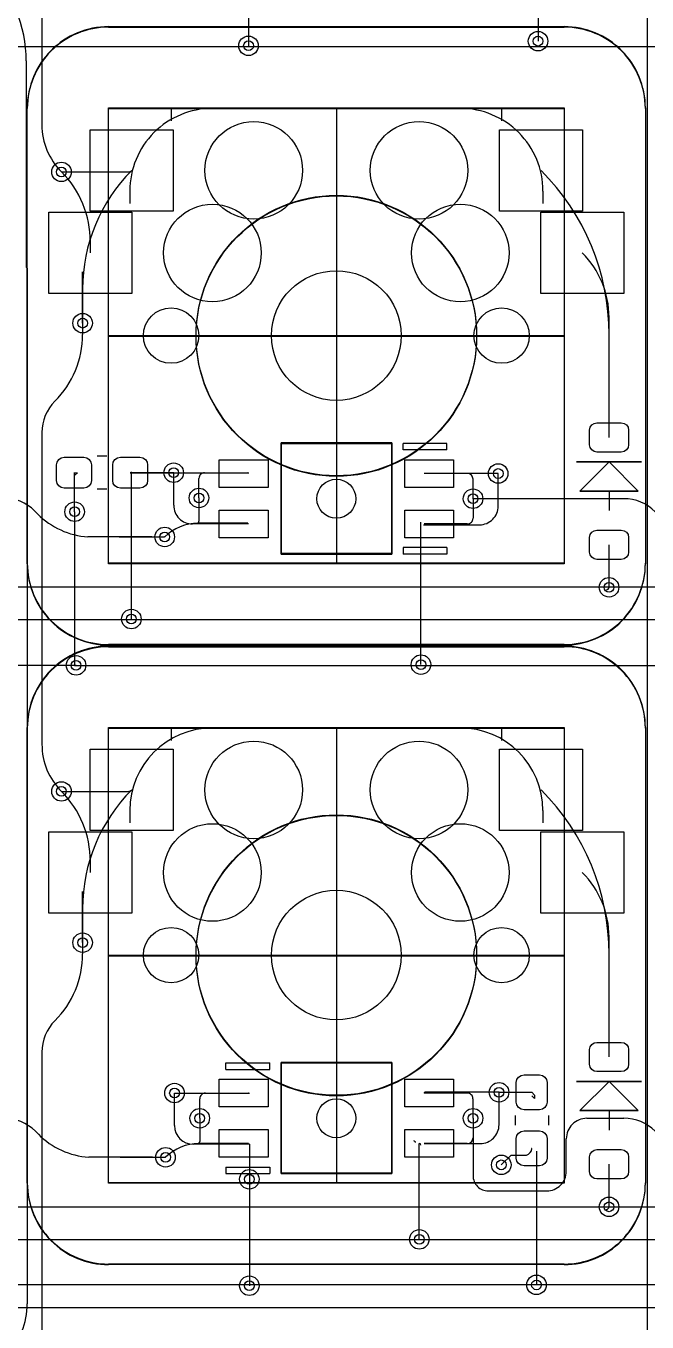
# Model space of a CAD drawing. Header units: millimetres. Extents: x -220 to 263, y -14 to 135.
# Drawn here: x 108.58 to 127.67, y 38.17 to 78.02 of the extents above; entities that cross this region are included whole.
import ezdxf

# ---------------------------------------------------------------- set-up
doc = ezdxf.new("R2010")
doc.units = ezdxf.units.MM
for name, color, linetype, lineweight, true_color in [('livello 10', 6, 'Continuous', 25, 0xff00ff), ('livello 11', 30, 'Continuous', 25, 0xff7f00), ('livello 7', 6, 'Continuous', 25, 0xff00ff), ('livello 8', 18, 'Continuous', 25, 0x000000), ('livello 9', 18, 'Continuous', 25, 0x000000)]:
    doc.layers.add(name, color=color, linetype=linetype, lineweight=lineweight, true_color=true_color)

msp = doc.modelspace()

# ---------------------------------------------------------------- linework, layer by layer
at = {"layer": 'livello 10', "color": 6, "true_color": 0xff00ff, "flags": 128}
for points in [[(111.122, 75.499), (125.121, 75.499)], [(111.123, 75.499), (125.122, 75.499)], [(111.123, 61.499), (111.123, 75.499)], [(125.122, 75.499), (125.122, 61.499)], [(125.122, 61.499), (111.123, 61.499)], [(111.122, 56.449), (125.121, 56.449)], [(111.123, 42.449), (111.123, 56.449)], [(111.123, 56.449), (125.122, 56.449)], [(125.122, 56.449), (125.122, 42.449)], [(125.122, 42.449), (111.123, 42.449)]]:
    msp.add_lwpolyline(points, dxfattribs=at)
at = {"layer": 'livello 11', "color": 250, "true_color": 0x3d3d3d, "flags": 128}
for points in [[(111.122, 77.982, 0.414214), (108.622, 75.482)], [(111.123, 77.982, 0.414214), (108.623, 75.482)], [(127.621, 75.482, 0.414214), (125.121, 77.982)], [(127.622, 75.482, 0.414214), (125.122, 77.982)], [(108.623, 61.482, 0.414214), (111.123, 58.982)], [(125.122, 58.982, 0.414214), (127.622, 61.482)], [(111.122, 58.932, 0.41419), (108.622, 56.432)], [(111.123, 58.932, 0.414214), (108.623, 56.432)], [(127.621, 56.432, 0.414214), (125.121, 58.932)], [(127.622, 56.432, 0.414214), (125.122, 58.932)], [(108.623, 42.432, 0.414214), (111.123, 39.932)], [(125.122, 39.932, 0.414214), (127.622, 42.432)]]:
    msp.add_lwpolyline(points, format="xyb", dxfattribs=at)
for points in [[(111.122, 77.982), (125.121, 77.982)], [(111.123, 77.982), (125.122, 77.982)], [(108.623, 61.482), (108.623, 75.482)], [(111.122, 75.482), (125.121, 75.482)], [(111.123, 75.482), (125.122, 75.482)], [(111.123, 61.482), (111.123, 75.482)], [(118.123, 75.482), (118.123, 61.482)], [(125.122, 75.482), (125.122, 61.482)], [(127.622, 75.482), (127.622, 61.482)], [(111.123, 68.482), (125.122, 68.482)], [(111.123, 68.482), (125.122, 68.482)], [(125.122, 61.482), (111.123, 61.482)], [(111.122, 58.932), (125.121, 58.932)], [(125.122, 58.982), (111.123, 58.982)], [(111.123, 58.932), (125.122, 58.932)], [(108.623, 42.432), (108.623, 56.432)], [(111.122, 56.432), (125.121, 56.432)], [(111.123, 42.432), (111.123, 56.432)], [(111.123, 56.432), (125.122, 56.432)], [(118.123, 56.432), (118.123, 42.432)], [(125.122, 56.432), (125.122, 42.432)], [(127.622, 56.432), (127.622, 42.432)], [(111.123, 49.432), (125.122, 49.432)], [(111.123, 49.432), (125.122, 49.432)], [(125.122, 42.432), (111.123, 42.432)], [(125.122, 39.932), (111.123, 39.932)]]:
    msp.add_lwpolyline(points, dxfattribs=at)
at = {"layer": 'livello 11', "color": 250, "true_color": 0x2f2d31, "flags": 128}
for points in [[(111.122, 75.499), (125.121, 75.499)], [(111.123, 61.499), (111.123, 75.499)], [(111.123, 75.499), (125.122, 75.499)], [(125.122, 75.499), (125.122, 61.499)], [(116.423, 61.782), (116.423, 65.182)], [(116.423, 65.182), (119.823, 65.182)], [(119.823, 65.182), (116.423, 65.182)], [(116.423, 65.182), (116.423, 61.782)], [(119.823, 65.182), (119.823, 61.782)], [(119.823, 61.782), (119.823, 65.182)], [(119.823, 61.782), (116.423, 61.782)], [(116.423, 61.782), (119.823, 61.782)], [(125.122, 61.499), (111.123, 61.499)], [(111.122, 56.449), (125.121, 56.449)], [(111.123, 42.449), (111.123, 56.449)], [(111.123, 56.449), (125.122, 56.449)], [(125.122, 56.449), (125.122, 42.449)], [(116.423, 46.132), (119.823, 46.132)], [(116.423, 42.732), (116.423, 46.132)], [(119.823, 46.132), (116.423, 46.132)], [(116.423, 46.132), (116.423, 42.732)], [(119.823, 46.132), (119.823, 42.732)], [(119.823, 42.732), (119.823, 46.132)], [(119.823, 42.732), (116.423, 42.732)], [(116.423, 42.732), (119.823, 42.732)], [(125.122, 42.449), (111.123, 42.449)]]:
    msp.add_lwpolyline(points, dxfattribs=at)
at = {"layer": 'livello 11', "color": 139, "true_color": 0x174d58, "flags": 128}
for points in [[(114.313, 75.484, 0.414214), (111.773, 72.944)], [(114.313, 56.433, 0.414202), (111.773, 53.893)]]:
    msp.add_lwpolyline(points, format="xyb", dxfattribs=at)
at = {"layer": 'livello 11', "color": 168, "true_color": 0x0d115e, "flags": 128}
for points in [[(121.933, 75.484), (113.043, 75.484)], [(113.043, 75.484), (113.043, 75.103)], [(124.473, 72.944), (124.473, 72.563)], [(111.069, 64.792), (110.776, 64.792)], [(127.504, 64.618), (125.504, 64.618)], [(126.504, 64.618), (125.604, 63.718)], [(127.404, 63.718), (126.504, 64.618)], [(111.069, 63.772), (110.776, 63.772)], [(125.604, 63.718), (127.404, 63.718)], [(126.504, 63.718), (126.504, 63.118)], [(121.523, 61.982), (120.173, 61.982)], [(120.173, 61.982), (120.173, 61.782)], [(121.523, 61.782), (120.173, 61.782)], [(121.523, 61.982), (121.523, 61.782)], [(121.933, 56.433), (113.043, 56.433)], [(113.043, 56.433), (113.043, 56.052)], [(124.473, 53.893), (124.473, 53.512)], [(114.723, 46.132), (116.073, 46.132)], [(114.723, 45.932), (114.723, 46.132)], [(114.723, 45.932), (116.073, 45.932)], [(116.073, 45.932), (116.073, 46.132)], [(127.504, 45.567), (125.504, 45.567)], [(126.504, 45.567), (125.604, 44.667)], [(127.404, 44.667), (126.504, 45.567)], [(125.604, 44.667), (127.404, 44.667)], [(126.504, 44.667), (126.504, 44.067)], [(123.619, 44.516), (123.619, 44.223)], [(124.639, 44.516), (124.639, 44.223)]]:
    msp.add_lwpolyline(points, dxfattribs=at)
at = {"layer": 'livello 11', "color": 139, "true_color": 0x174d58, "flags": 128}
for points in [[(114.313, 75.484), (123.203, 75.484)], [(123.203, 75.484), (123.203, 75.103)], [(111.773, 72.944), (111.773, 72.563)], [(121.523, 65.182), (120.173, 65.182)], [(120.173, 64.982), (120.173, 65.182)], [(121.523, 64.982), (120.173, 64.982)], [(121.523, 64.982), (121.523, 65.182)], [(111.069, 64.792), (110.776, 64.792)], [(125.504, 64.618), (127.504, 64.618)], [(125.604, 63.718), (126.504, 64.618)], [(126.504, 64.618), (127.404, 63.718)], [(111.069, 63.772), (110.776, 63.772)], [(127.404, 63.718), (125.604, 63.718)], [(126.504, 63.718), (126.504, 63.118)], [(114.313, 56.433), (123.203, 56.433)], [(123.203, 56.433), (123.203, 56.052)], [(111.773, 53.893), (111.773, 53.512)], [(125.504, 45.567), (127.504, 45.567)], [(125.604, 44.667), (126.504, 45.567)], [(126.504, 45.567), (127.404, 44.667)], [(127.404, 44.667), (125.604, 44.667)], [(126.504, 44.667), (126.504, 44.067)], [(123.619, 44.516), (123.619, 44.223)], [(124.639, 44.516), (124.639, 44.223)], [(114.723, 42.932), (114.723, 42.732)], [(114.723, 42.932), (116.073, 42.932)], [(114.723, 42.732), (116.073, 42.732)], [(116.073, 42.932), (116.073, 42.732)]]:
    msp.add_lwpolyline(points, dxfattribs=at)
at = {"layer": 'livello 11', "color": 168, "true_color": 0x0d115e, "flags": 128}
for points in [[(124.473, 72.944, 0.414214), (121.933, 75.484)], [(124.473, 53.893, 0.414202), (121.933, 56.433)]]:
    msp.add_lwpolyline(points, format="xyb", dxfattribs=at)
at = {"layer": 'livello 11', "color": 250, "true_color": 0x3d3d3d}
for centre in [(118.123, 68.482), (118.123, 49.432)]:
    msp.add_circle(centre, 4.311, dxfattribs=at)
at = {"layer": 'livello 7', "color": 6, "true_color": 0xff00ff, "flags": 128}
for points in [[(111.122, 77.999, 0.414214), (108.622, 75.499)], [(111.123, 77.999, 0.414214), (108.623, 75.499)], [(127.621, 75.499, 0.414214), (125.121, 77.999)], [(127.622, 75.499, 0.414214), (125.122, 77.999)], [(108.623, 61.499, 0.414214), (111.123, 58.999)], [(125.122, 58.999, 0.414214), (127.622, 61.499)], [(111.122, 58.948, 0.41419), (108.622, 56.448)], [(111.123, 58.949, 0.414214), (108.623, 56.449)], [(127.621, 56.449, 0.414214), (125.121, 58.948)], [(127.622, 56.449, 0.414214), (125.122, 58.949)], [(108.623, 42.449, 0.414214), (111.123, 39.949)], [(125.122, 39.949, 0.414214), (127.622, 42.449)]]:
    msp.add_lwpolyline(points, format="xyb", dxfattribs=at)
for points in [[(111.122, 77.999), (125.121, 77.999)], [(111.123, 77.999), (125.122, 77.999)], [(108.623, 61.499), (108.623, 75.499)], [(111.122, 75.499), (125.121, 75.499)], [(111.123, 75.499), (125.122, 75.499)], [(111.123, 61.499), (111.123, 75.499)], [(118.123, 75.499), (118.123, 61.499)], [(125.122, 75.499), (125.122, 61.499)], [(127.622, 75.499), (127.622, 61.499)], [(111.123, 68.499), (125.122, 68.499)], [(111.123, 68.499), (125.122, 68.499)], [(116.423, 61.799), (116.423, 65.199)], [(116.423, 65.199), (119.823, 65.199)], [(119.823, 65.199), (116.423, 65.199)], [(116.423, 65.199), (116.423, 61.799)], [(119.823, 65.199), (119.823, 61.799)], [(119.823, 61.799), (119.823, 65.199)], [(119.823, 61.799), (116.423, 61.799)], [(116.423, 61.799), (119.823, 61.799)], [(125.122, 61.499), (111.123, 61.499)], [(125.122, 58.999), (111.123, 58.999)], [(111.122, 58.949), (125.121, 58.949)], [(111.123, 58.949), (125.122, 58.949)], [(108.623, 42.449), (108.623, 56.449)], [(111.122, 56.449), (125.121, 56.449)], [(111.123, 42.449), (111.123, 56.449)], [(111.123, 56.449), (125.122, 56.449)], [(118.123, 56.449), (118.123, 42.449)], [(125.122, 56.449), (125.122, 42.449)], [(127.622, 56.449), (127.622, 42.449)], [(111.123, 49.449), (125.122, 49.449)], [(111.123, 49.449), (125.122, 49.449)], [(116.423, 46.149), (119.823, 46.149)], [(116.423, 42.749), (116.423, 46.149)], [(119.823, 46.149), (116.423, 46.149)], [(116.423, 46.149), (116.423, 42.749)], [(119.823, 46.149), (119.823, 42.749)], [(119.823, 42.749), (119.823, 46.149)], [(119.823, 42.749), (116.423, 42.749)], [(116.423, 42.749), (119.823, 42.749)], [(125.122, 42.449), (111.123, 42.449)], [(125.122, 39.949), (111.123, 39.949)]]:
    msp.add_lwpolyline(points, dxfattribs=at)
at = {"layer": 'livello 7', "color": 6, "true_color": 0xff00ff}
for centre in [(118.123, 68.499), (118.123, 49.449)]:
    msp.add_circle(centre, 4.311, dxfattribs=at)
at = {"layer": 'livello 8', "color": 163, "true_color": 0x4d7fc4, "flags": 128}
for points in [[(127.673, 92.517), (127.673, 77.199)], [(109.073, 84.567), (109.073, 74.981)], [(124.322, 81.664), (124.322, 77.553)], [(115.423, 80.682), (115.423, 77.41)], [(108.591, 76.944), (108.591, 70.599)], [(127.673, 77.199), (127.673, 64.199)], [(123.138, 72.329), (123.138, 74.829), (125.688, 74.829), (125.688, 72.329), (123.138, 72.329)], [(109.288, 69.789), (109.288, 72.289), (111.838, 72.289), (111.838, 69.789), (109.288, 69.789)], [(110.563, 71.039), (110.563, 71.384)], [(108.591, 70.599), (108.623, 70.567)], [(108.623, 70.567), (108.623, 38.731)], [(110.323, 68.882), (110.323, 70.459)], [(110.323, 68.882), (110.323, 68.534)], [(126.504, 65.368), (126.504, 68.53)], [(126.879, 65.818), (126.965, 65.8), (127.038, 65.752), (127.087, 65.679), (127.104, 65.593), (127.104, 65.143), (127.087, 65.056), (127.038, 64.983), (126.965, 64.935), (126.879, 64.918), (126.129, 64.918), (126.043, 64.935), (125.97, 64.983), (125.921, 65.056), (125.904, 65.143), (125.904, 65.593), (125.921, 65.679), (125.97, 65.752), (126.043, 65.8), (126.129, 65.818), (126.879, 65.818)], [(109.073, 65.516), (109.073, 55.931)], [(110.598, 64.045), (110.579, 63.954), (110.528, 63.877), (110.451, 63.825), (110.36, 63.807), (109.76, 63.807), (109.669, 63.825), (109.592, 63.877), (109.541, 63.954), (109.523, 64.045), (109.523, 64.52), (109.541, 64.611), (109.592, 64.688), (109.669, 64.739), (109.76, 64.757), (110.36, 64.757), (110.451, 64.739), (110.528, 64.688), (110.579, 64.611), (110.598, 64.52), (110.598, 64.045)], [(112.323, 64.045), (112.304, 63.954), (112.253, 63.877), (112.176, 63.825), (112.085, 63.807), (111.485, 63.807), (111.394, 63.825), (111.317, 63.877), (111.266, 63.954), (111.248, 64.045), (111.248, 64.52), (111.266, 64.611), (111.317, 64.688), (111.394, 64.739), (111.485, 64.757), (112.085, 64.757), (112.176, 64.739), (112.253, 64.688), (112.304, 64.611), (112.323, 64.52), (112.323, 64.045)], [(116.023, 64.682), (116.023, 63.832), (114.523, 63.832), (114.523, 64.682), (116.023, 64.682)], [(121.723, 64.682), (121.723, 63.832), (120.223, 63.832), (120.223, 64.682), (121.723, 64.682)], [(110.079, 64.263), (110.06, 64.282)], [(110.06, 64.282), (110.166, 64.282)], [(110.079, 63.082), (110.079, 64.263)], [(113.123, 64.282), (111.785, 64.282)], [(111.823, 59.782), (111.823, 64.305)], [(113.123, 64.282), (115.398, 64.282)], [(122.148, 64.257), (120.823, 64.257)], [(123.098, 63.257), (123.098, 64.257)], [(127.673, 64.199), (127.673, 37.062)], [(122.323, 63.482), (122.323, 64.082)], [(113.898, 63.507), (113.898, 62.79)], [(110.079, 63.082), (110.079, 58.359)], [(116.023, 63.132), (116.023, 62.282), (114.523, 62.282), (114.523, 63.132), (116.023, 63.132)], [(121.723, 63.132), (121.723, 62.282), (120.223, 62.282), (120.223, 63.132), (121.723, 63.132)], [(115.398, 62.732), (113.874, 62.732)], [(120.723, 58.382), (120.723, 62.757)], [(120.798, 62.682), (122.523, 62.682)], [(126.879, 62.518), (126.965, 62.5), (127.038, 62.452), (127.087, 62.379), (127.104, 62.293), (127.104, 61.843), (127.087, 61.756), (127.038, 61.683), (126.965, 61.635), (126.879, 61.618), (126.129, 61.618), (126.043, 61.635), (125.97, 61.683), (125.921, 61.756), (125.904, 61.843), (125.904, 62.293), (125.921, 62.379), (125.97, 62.452), (126.043, 62.5), (126.129, 62.518), (126.879, 62.518)], [(126.504, 60.759), (126.504, 62.068)], [(110.079, 58.359), (110.123, 58.359)], [(123.138, 53.278), (123.138, 55.778), (125.688, 55.778), (125.688, 53.278), (123.138, 53.278)], [(109.288, 50.739), (109.288, 53.239), (111.838, 53.239), (111.838, 50.739), (109.288, 50.739)], [(110.563, 51.989), (110.563, 52.334)], [(110.323, 49.832), (110.323, 51.409)], [(110.323, 49.832), (110.323, 49.484)], [(126.504, 46.317), (126.504, 49.48)], [(126.879, 46.767), (126.965, 46.75), (127.038, 46.701), (127.087, 46.628), (127.104, 46.542), (127.104, 46.092), (127.087, 46.006), (127.038, 45.933), (126.965, 45.885), (126.879, 45.867), (126.129, 45.867), (126.043, 45.885), (125.97, 45.933), (125.921, 46.006), (125.904, 46.092), (125.904, 46.542), (125.921, 46.628), (125.97, 46.701), (126.043, 46.75), (126.129, 46.767), (126.879, 46.767)], [(109.073, 46.466), (109.073, 37.901)], [(114.523, 44.782), (114.523, 45.632), (116.023, 45.632), (116.023, 44.782), (114.523, 44.782)], [(120.223, 44.782), (120.223, 45.632), (121.723, 45.632), (121.723, 44.782), (120.223, 44.782)], [(124.366, 45.77), (124.457, 45.751), (124.534, 45.7), (124.586, 45.623), (124.604, 45.532), (124.604, 44.932), (124.586, 44.841), (124.534, 44.764), (124.457, 44.713), (124.366, 44.695), (123.891, 44.695), (123.8, 44.713), (123.723, 44.764), (123.672, 44.841), (123.654, 44.932), (123.654, 45.532), (123.672, 45.623), (123.723, 45.7), (123.8, 45.751), (123.891, 45.77), (124.366, 45.77)], [(113.148, 45.207), (115.423, 45.207)], [(122.148, 45.207), (120.823, 45.207)], [(122.148, 45.207), (120.823, 45.207)], [(123.123, 44.232), (123.123, 45.232)], [(123.123, 45.232), (124.129, 45.232)], [(124.129, 45.232), (124.216, 45.145)], [(124.216, 45.145), (124.216, 45.038)], [(122.323, 44.432), (122.323, 45.032)], [(122.323, 44.432), (122.323, 45.032)], [(113.923, 44.432), (113.923, 43.715)], [(114.523, 43.232), (114.523, 44.082), (116.023, 44.082), (116.023, 43.232), (114.523, 43.232)], [(120.223, 43.232), (120.223, 44.082), (121.723, 44.082), (121.723, 43.232), (120.223, 43.232)], [(124.366, 44.045), (124.457, 44.026), (124.534, 43.975), (124.586, 43.898), (124.604, 43.807), (124.604, 43.207), (124.586, 43.116), (124.534, 43.039), (124.457, 42.988), (124.366, 42.969), (123.891, 42.969), (123.8, 42.988), (123.723, 43.039), (123.672, 43.116), (123.654, 43.207), (123.654, 43.807), (123.672, 43.898), (123.723, 43.975), (123.8, 44.026), (123.891, 44.045), (124.366, 44.045)], [(115.423, 43.657), (113.899, 43.657)], [(120.673, 40.709), (120.673, 43.657)], [(120.823, 43.657), (122.548, 43.657)], [(126.879, 43.467), (126.965, 43.45), (127.038, 43.401), (127.087, 43.328), (127.104, 43.242), (127.104, 42.792), (127.087, 42.706), (127.038, 42.633), (126.965, 42.585), (126.879, 42.567), (126.129, 42.567), (126.043, 42.585), (125.97, 42.633), (125.921, 42.706), (125.904, 42.792), (125.904, 43.242), (125.921, 43.328), (125.97, 43.401), (126.043, 43.45), (126.129, 43.467), (126.879, 43.467)], [(123.191, 42.999), (123.491, 43.3)], [(123.491, 43.3), (123.962, 43.3)], [(124.273, 43.42), (124.273, 39.309)], [(126.504, 41.709), (126.504, 43.017)], [(115.448, 42.557), (115.448, 39.284)]]:
    msp.add_lwpolyline(points, dxfattribs=at)
for points in [[(108.591, 76.944, 0.198914), (107.404, 79.81)], [(109.072, 74.981, 0.198907), (109.673, 73.532)], [(110.563, 71.384, 0.198905), (109.673, 73.532)], [(126.504, 68.53, 0.198913), (124.413, 73.579)], [(109.472, 66.482, 0.198916), (110.323, 68.534)], [(109.473, 66.482, 0.198929), (109.073, 65.516)], [(115.423, 64.257, 0.414214), (115.398, 64.282)], [(122.323, 64.082, 0.414214), (122.148, 64.257)], [(122.523, 62.682, 0.414214), (123.098, 63.257)], [(113.874, 62.732, 0.198911), (112.848, 62.307)], [(113.874, 62.732, 0.198573), (113.898, 62.79)], [(109.073, 55.931, 0.198912), (109.673, 54.482)], [(110.562, 52.334, 0.198908), (109.673, 54.482)], [(126.504, 49.48, 0.198909), (124.413, 54.528)], [(109.473, 47.432, 0.198913), (110.323, 49.484)], [(109.473, 47.432, 0.198897), (109.073, 46.466)], [(115.447, 45.182, 0.414214), (115.423, 45.207)], [(122.322, 45.032, 0.414214), (122.148, 45.207)], [(122.322, 45.032, 0.414214), (122.148, 45.207)], [(122.548, 43.657, 0.414214), (123.123, 44.232)], [(113.899, 43.657, 0.198904), (112.873, 43.232)], [(113.899, 43.657, 0.19889), (113.923, 43.715)], [(120.554, 43.684, 0.414214), (120.504, 43.734)], [(120.723, 43.607, 0.413628), (120.673, 43.657)], [(123.962, 43.3, 0.345371), (124.129, 43.507)], [(124.129, 43.507, 0.414214), (124.123, 43.501)], [(106.391, 36.499, 0.414214), (108.623, 38.731)]]:
    msp.add_lwpolyline(points, format="xyb", dxfattribs=at)
at = {"layer": 'livello 8', "color": 254, "true_color": 0xd0d2cd, "flags": 128}
for points in [[(116.423, 61.782), (116.423, 65.182)], [(116.423, 65.182), (119.823, 65.182)], [(119.823, 65.182), (116.423, 65.182)], [(116.423, 65.182), (116.423, 61.782)], [(119.823, 65.182), (119.823, 61.782)], [(119.823, 61.782), (119.823, 65.182)], [(119.823, 61.782), (116.423, 61.782)], [(116.423, 61.782), (119.823, 61.782)], [(116.423, 46.132), (119.823, 46.132)], [(116.423, 42.732), (116.423, 46.132)], [(119.823, 46.132), (116.423, 46.132)], [(116.423, 46.132), (116.423, 42.732)], [(119.823, 46.132), (119.823, 42.732)], [(119.823, 42.732), (119.823, 46.132)], [(119.823, 42.732), (116.423, 42.732)], [(116.423, 42.732), (119.823, 42.732)]]:
    msp.add_lwpolyline(points, dxfattribs=at)
at = {"layer": 'livello 8', "color": 7, "true_color": 0xececec}
for centre in [(124.322, 77.553), (115.423, 77.41), (109.673, 73.532), (110.323, 68.882), (113.123, 64.282), (123.098, 64.257), (113.898, 63.507), (122.323, 63.482), (110.079, 63.082), (112.848, 62.307), (126.504, 60.759), (111.823, 59.782), (110.123, 58.359), (120.723, 58.382), (109.673, 54.482), (110.323, 49.832), (113.148, 45.207), (123.123, 45.232), (113.923, 44.432), (122.323, 44.432), (112.873, 43.232), (123.191, 42.999), (115.448, 42.557), (126.504, 41.709), (120.673, 40.709), (115.448, 39.284), (124.273, 39.309)]:
    msp.add_circle(centre, 0.3, dxfattribs=at)
at = {"layer": 'livello 8', "color": 7}
for centre, radius in [((115.423, 77.41), 0.15), ((124.322, 77.553), 0.15), ((115.583, 73.579), 1.5), ((120.663, 73.579), 1.5), ((109.673, 73.532), 0.15), ((114.313, 71.039), 1.5), ((121.933, 71.039), 1.5), ((118.123, 68.499), 1.994), ((118.123, 68.499), 1.994), ((113.043, 68.499), 0.851), ((113.043, 68.499), 0.851), ((123.203, 68.499), 0.851), ((123.203, 68.499), 0.851), ((110.323, 68.882), 0.15), ((113.123, 64.282), 0.15), ((123.098, 64.257), 0.15), ((113.898, 63.507), 0.15), ((122.323, 63.482), 0.15), ((110.079, 63.082), 0.15), ((112.848, 62.307), 0.15), ((126.504, 60.759), 0.15), ((111.823, 59.782), 0.15), ((110.123, 58.359), 0.15), ((120.723, 58.382), 0.15), ((115.583, 54.528), 1.5), ((120.663, 54.528), 1.5), ((109.673, 54.482), 0.15), ((114.313, 51.989), 1.5), ((121.933, 51.989), 1.5), ((118.123, 49.449), 1.994), ((118.123, 49.449), 1.994), ((113.043, 49.449), 0.851), ((113.043, 49.449), 0.851), ((123.203, 49.449), 0.851), ((123.203, 49.449), 0.851), ((110.323, 49.832), 0.15), ((113.148, 45.207), 0.15), ((123.123, 45.232), 0.15), ((113.923, 44.432), 0.15), ((122.323, 44.432), 0.15), ((112.873, 43.232), 0.15), ((123.191, 42.999), 0.15), ((115.448, 42.557), 0.15), ((126.504, 41.709), 0.15), ((120.673, 40.709), 0.15), ((124.273, 39.309), 0.15), ((115.448, 39.284), 0.15)]:
    msp.add_circle(centre, radius, dxfattribs=at)
at = {"layer": 'livello 8', "color": 163, "true_color": 0x4d7fc4}
for centre in [(118.123, 63.482), (118.123, 44.432)]:
    msp.add_circle(centre, 0.599, dxfattribs=at)
at = {"layer": 'livello 9', "color": 22, "true_color": 0xc83434, "flags": 128}
for points in [[(143.395, 77.382), (70.023, 77.382)], [(113.108, 74.829), (113.108, 72.329), (110.558, 72.329), (110.558, 74.829), (113.108, 74.829)], [(109.673, 73.532), (111.721, 73.532)], [(126.958, 72.289), (126.958, 69.789), (124.408, 69.789), (124.408, 72.289), (126.958, 72.289)], [(110.323, 69.933), (110.323, 68.882)], [(126.504, 65.368), (126.504, 69.056)], [(126.879, 65.818), (126.965, 65.8), (127.038, 65.752), (127.087, 65.679), (127.104, 65.593), (127.104, 65.143), (127.087, 65.056), (127.038, 64.983), (126.965, 64.935), (126.879, 64.918), (126.129, 64.918), (126.043, 64.935), (125.97, 64.983), (125.921, 65.056), (125.904, 65.143), (125.904, 65.593), (125.921, 65.679), (125.97, 65.752), (126.043, 65.8), (126.129, 65.818), (126.879, 65.818)], [(110.598, 64.045), (110.579, 63.954), (110.528, 63.877), (110.451, 63.825), (110.36, 63.807), (109.76, 63.807), (109.669, 63.825), (109.592, 63.877), (109.541, 63.954), (109.523, 64.045), (109.523, 64.52), (109.541, 64.611), (109.592, 64.688), (109.669, 64.739), (109.76, 64.757), (110.36, 64.757), (110.451, 64.739), (110.528, 64.688), (110.579, 64.611), (110.598, 64.52), (110.598, 64.045)], [(112.323, 64.045), (112.304, 63.954), (112.253, 63.877), (112.176, 63.825), (112.085, 63.807), (111.485, 63.807), (111.394, 63.825), (111.317, 63.877), (111.266, 63.954), (111.248, 64.045), (111.248, 64.52), (111.266, 64.611), (111.317, 64.688), (111.394, 64.739), (111.485, 64.757), (112.085, 64.757), (112.176, 64.739), (112.253, 64.688), (112.304, 64.611), (112.323, 64.52), (112.323, 64.045)], [(116.023, 64.682), (116.023, 63.832), (114.523, 63.832), (114.523, 64.682), (116.023, 64.682)], [(121.723, 64.682), (121.723, 63.832), (120.223, 63.832), (120.223, 64.682), (121.723, 64.682)], [(110.079, 64.195), (110.166, 64.282)], [(110.079, 63.082), (110.079, 64.195)], [(111.785, 64.282), (113.123, 64.282)], [(113.123, 63.282), (113.123, 64.282)], [(114.073, 64.282), (115.398, 64.282)], [(123.098, 64.257), (120.823, 64.257)], [(113.898, 63.507), (113.898, 64.107)], [(122.323, 63.482), (122.323, 62.882)], [(126.957, 63.482), (122.323, 63.482)], [(108.94, 63.014), (108.848, 63.107)], [(116.023, 63.132), (116.023, 62.282), (114.523, 62.282), (114.523, 63.132), (116.023, 63.132)], [(121.723, 63.132), (121.723, 62.282), (120.223, 62.282), (120.223, 63.132), (121.723, 63.132)], [(115.423, 62.707), (113.698, 62.707)], [(122.148, 62.707), (120.823, 62.707)], [(111.448, 62.309), (110.489, 62.309)], [(111.448, 62.309), (112.842, 62.309)], [(112.445, 62.309), (111.448, 62.309)], [(112.448, 62.307), (112.445, 62.309)], [(126.879, 62.518), (126.965, 62.5), (127.038, 62.452), (127.087, 62.379), (127.104, 62.293), (127.104, 61.843), (127.087, 61.756), (127.038, 61.683), (126.965, 61.635), (126.879, 61.618), (126.129, 61.618), (126.043, 61.635), (125.97, 61.683), (125.921, 61.756), (125.904, 61.843), (125.904, 62.293), (125.921, 62.379), (125.97, 62.452), (126.043, 62.5), (126.129, 62.518), (126.879, 62.518)], [(126.504, 60.759), (126.504, 62.068)], [(162.823, 60.759), (72.273, 60.759)], [(160.773, 59.759), (73.723, 59.759)], [(110.123, 58.359), (71.923, 58.359)], [(110.123, 58.359), (160.773, 58.359)], [(113.108, 55.778), (113.108, 53.278), (110.558, 53.278), (110.558, 55.778), (113.108, 55.778)], [(109.673, 54.482), (111.721, 54.482)], [(126.958, 53.239), (126.958, 50.739), (124.408, 50.739), (124.408, 53.239), (126.958, 53.239)], [(110.323, 50.883), (110.323, 49.832)], [(126.504, 46.317), (126.504, 50.006)], [(126.879, 46.767), (126.965, 46.75), (127.038, 46.701), (127.087, 46.628), (127.104, 46.542), (127.104, 46.092), (127.087, 46.006), (127.038, 45.933), (126.965, 45.885), (126.879, 45.867), (126.129, 45.867), (126.043, 45.885), (125.97, 45.933), (125.921, 46.006), (125.904, 46.092), (125.904, 46.542), (125.921, 46.628), (125.97, 46.701), (126.043, 46.75), (126.129, 46.767), (126.879, 46.767)], [(114.523, 44.782), (114.523, 45.632), (116.023, 45.632), (116.023, 44.782), (114.523, 44.782)], [(120.223, 44.782), (120.223, 45.632), (121.723, 45.632), (121.723, 44.782), (120.223, 44.782)], [(124.366, 45.77), (124.457, 45.751), (124.534, 45.7), (124.586, 45.623), (124.604, 45.532), (124.604, 44.932), (124.586, 44.841), (124.534, 44.764), (124.457, 44.713), (124.366, 44.695), (123.891, 44.695), (123.8, 44.713), (123.723, 44.764), (123.672, 44.841), (123.654, 44.932), (123.654, 45.532), (123.672, 45.623), (123.723, 45.7), (123.8, 45.751), (123.891, 45.77), (124.366, 45.77)], [(113.148, 44.207), (113.148, 45.207)], [(114.098, 45.207), (115.423, 45.207)], [(123.123, 45.232), (120.848, 45.232)], [(123.123, 45.232), (124.129, 45.232)], [(124.129, 45.232), (124.216, 45.145)], [(124.129, 45.126), (124.216, 45.038)], [(113.923, 44.432), (113.923, 45.032)], [(122.323, 44.432), (122.323, 43.832)], [(122.323, 44.432), (122.323, 43.832)], [(125.824, 44.432), (126.957, 44.432)], [(108.965, 43.939), (108.873, 44.032)], [(114.523, 43.232), (114.523, 44.082), (116.023, 44.082), (116.023, 43.232), (114.523, 43.232)], [(120.223, 43.232), (120.223, 44.082), (121.723, 44.082), (121.723, 43.232), (120.223, 43.232)], [(124.366, 44.045), (124.457, 44.026), (124.534, 43.975), (124.586, 43.898), (124.604, 43.807), (124.604, 43.207), (124.586, 43.116), (124.534, 43.039), (124.457, 42.988), (124.366, 42.969), (123.891, 42.969), (123.8, 42.988), (123.723, 43.039), (123.672, 43.116), (123.654, 43.207), (123.654, 43.807), (123.672, 43.898), (123.723, 43.975), (123.8, 44.026), (123.891, 44.045), (124.366, 44.045)], [(115.448, 43.632), (113.723, 43.632)], [(115.448, 43.632), (115.448, 42.557)], [(122.148, 43.657), (120.823, 43.657)], [(122.148, 43.657), (120.823, 43.657)], [(122.323, 43.832), (122.323, 42.667)], [(125.191, 42.799), (125.191, 43.799)], [(126.879, 43.467), (126.965, 43.45), (127.038, 43.401), (127.087, 43.328), (127.104, 43.242), (127.104, 42.792), (127.087, 42.706), (127.038, 42.633), (126.965, 42.585), (126.879, 42.567), (126.129, 42.567), (126.043, 42.585), (125.97, 42.633), (125.921, 42.706), (125.904, 42.792), (125.904, 43.242), (125.921, 43.328), (125.97, 43.401), (126.043, 43.45), (126.129, 43.467), (126.879, 43.467)], [(111.473, 43.234), (110.514, 43.234)], [(112.47, 43.234), (111.473, 43.234)], [(111.473, 43.234), (112.867, 43.234)], [(112.473, 43.232), (112.47, 43.234)], [(123.191, 42.999), (123.491, 43.3)], [(123.491, 43.3), (123.962, 43.3)], [(126.504, 41.709), (126.504, 43.017)], [(122.791, 42.199), (124.591, 42.199)], [(89.504, 41.709), (163.773, 41.709)], [(68.949, 40.709), (162.423, 40.709)], [(161.523, 39.309), (70.049, 39.309)], [(154.023, 38.599), (70.273, 38.599)]]:
    msp.add_lwpolyline(points, dxfattribs=at)
for points in [[(111.833, 73.579, 0.198917), (110.323, 69.933)], [(111.721, 73.532, 0.198947), (111.833, 73.579)], [(126.504, 69.056, 0.198909), (125.683, 71.039)], [(114.073, 64.282, 0.414214), (113.898, 64.107)], [(108.848, 63.107, 0.198913), (107.882, 63.507)], [(127.923, 63.082, 0.198913), (126.957, 63.482)], [(108.94, 63.014, 0.180284), (110.489, 62.309)], [(113.123, 63.282, 0.414214), (113.698, 62.707)], [(122.148, 62.707, 0.414214), (122.323, 62.882)], [(112.847, 62.307, 0.19918), (112.842, 62.309)], [(126.427, 60.682, 0.414214), (126.504, 60.759)], [(111.832, 54.529, 0.198915), (110.323, 50.883)], [(111.721, 54.482, 0.199015), (111.833, 54.529)], [(126.504, 50.006, 0.198905), (125.683, 51.988)], [(114.098, 45.207, 0.414214), (113.923, 45.032)], [(120.848, 45.232, 0.414214), (120.823, 45.207)], [(108.873, 44.032, 0.198905), (107.907, 44.432)], [(125.824, 44.432, 0.414214), (125.191, 43.799)], [(127.923, 44.032, 0.198905), (126.957, 44.432)], [(108.965, 43.939, 0.180292), (110.514, 43.234)], [(113.148, 44.207, 0.414163), (113.723, 43.632)], [(122.148, 43.657, 0.414214), (122.323, 43.832)], [(122.148, 43.657, 0.414214), (122.323, 43.832)], [(123.962, 43.3, 0.345371), (124.129, 43.507)], [(112.872, 43.232, 0.197847), (112.867, 43.234)], [(122.323, 42.667, 0.414214), (122.791, 42.199)], [(124.591, 42.199, 0.414214), (125.191, 42.799)], [(126.427, 41.632, 0.414214), (126.504, 41.709)]]:
    msp.add_lwpolyline(points, format="xyb", dxfattribs=at)
at = {"layer": 'livello 9', "color": 254, "true_color": 0xd0d2cd, "flags": 128}
for points in [[(116.423, 61.782), (116.423, 65.182)], [(116.423, 65.182), (119.823, 65.182)], [(119.823, 65.182), (116.423, 65.182)], [(116.423, 65.182), (116.423, 61.782)], [(119.823, 65.182), (119.823, 61.782)], [(119.823, 61.782), (119.823, 65.182)], [(119.823, 61.782), (116.423, 61.782)], [(116.423, 61.782), (119.823, 61.782)], [(116.423, 46.132), (119.823, 46.132)], [(116.423, 42.732), (116.423, 46.132)], [(119.823, 46.132), (116.423, 46.132)], [(116.423, 46.132), (116.423, 42.732)], [(119.823, 46.132), (119.823, 42.732)], [(119.823, 42.732), (119.823, 46.132)], [(119.823, 42.732), (116.423, 42.732)], [(116.423, 42.732), (119.823, 42.732)]]:
    msp.add_lwpolyline(points, dxfattribs=at)
at = {"layer": 'livello 9', "color": 7, "true_color": 0xececec}
for centre in [(124.322, 77.553), (115.423, 77.41), (109.673, 73.532), (110.323, 68.882), (113.123, 64.282), (123.098, 64.257), (113.898, 63.507), (122.323, 63.482), (110.079, 63.082), (112.848, 62.307), (126.504, 60.759), (111.823, 59.782), (110.123, 58.359), (120.723, 58.382), (109.673, 54.482), (110.323, 49.832), (113.148, 45.207), (123.123, 45.232), (113.923, 44.432), (122.323, 44.432), (112.873, 43.232), (123.191, 42.999), (115.448, 42.557), (126.504, 41.709), (120.673, 40.709), (115.448, 39.284), (124.273, 39.309)]:
    msp.add_circle(centre, 0.3, dxfattribs=at)
at = {"layer": 'livello 9', "color": 7}
for centre, radius in [((115.423, 77.41), 0.15), ((124.322, 77.553), 0.15), ((115.583, 73.579), 1.5), ((120.663, 73.579), 1.5), ((109.673, 73.532), 0.15), ((114.313, 71.039), 1.5), ((121.933, 71.039), 1.5), ((118.123, 68.499), 1.994), ((118.123, 68.499), 1.994), ((113.043, 68.499), 0.851), ((113.043, 68.499), 0.851), ((123.203, 68.499), 0.851), ((123.203, 68.499), 0.851), ((110.323, 68.882), 0.15), ((113.123, 64.282), 0.15), ((123.098, 64.257), 0.15), ((113.898, 63.507), 0.15), ((122.323, 63.482), 0.15), ((110.079, 63.082), 0.15), ((112.848, 62.307), 0.15), ((126.504, 60.759), 0.15), ((111.823, 59.782), 0.15), ((110.123, 58.359), 0.15), ((120.723, 58.382), 0.15), ((115.583, 54.528), 1.5), ((120.663, 54.528), 1.5), ((109.673, 54.482), 0.15), ((114.313, 51.989), 1.5), ((121.933, 51.989), 1.5), ((118.123, 49.449), 1.994), ((118.123, 49.449), 1.994), ((113.043, 49.449), 0.851), ((113.043, 49.449), 0.851), ((123.203, 49.449), 0.851), ((123.203, 49.449), 0.851), ((110.323, 49.832), 0.15), ((113.148, 45.207), 0.15), ((123.123, 45.232), 0.15), ((113.923, 44.432), 0.15), ((122.323, 44.432), 0.15), ((112.873, 43.232), 0.15), ((123.191, 42.999), 0.15), ((115.448, 42.557), 0.15), ((126.504, 41.709), 0.15), ((120.673, 40.709), 0.15), ((124.273, 39.309), 0.15), ((115.448, 39.284), 0.15)]:
    msp.add_circle(centre, radius, dxfattribs=at)
at = {"layer": 'livello 9', "color": 22, "true_color": 0xc83434}
for centre in [(118.123, 63.482), (118.123, 44.432)]:
    msp.add_circle(centre, 0.599, dxfattribs=at)

doc.saveas('drawing.dxf')
